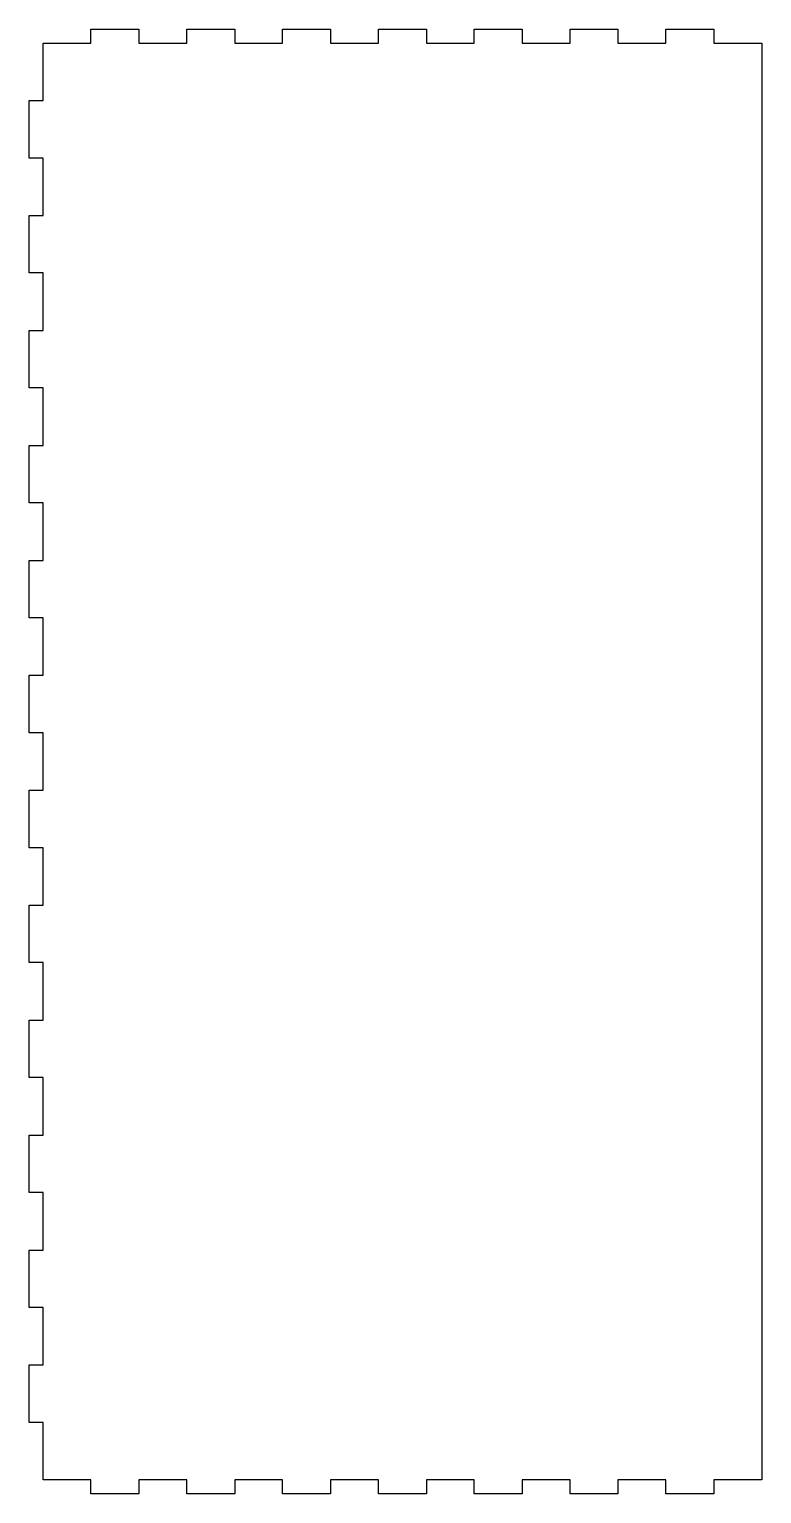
# Model space of a CAD drawing. Extents: x -148 to 149, y -298 to 298.
import ezdxf

# ---------------------------------------------------------------- set-up
doc = ezdxf.new("R2010")
doc.units = 0

msp = doc.modelspace()

# ---------------------------------------------------------------- linework, layer by layer
at = {"layer": '1', "color": 1}
for p, q in [((-123.277, 292.1), (-123.277, 297.7)), ((-123.277, 297.7), (-103.803, 297.7)), ((-103.803, 297.7), (-103.803, 292.1)), ((-84.33, 292.1), (-84.33, 297.7)), ((-84.33, 297.7), (-64.857, 297.7)), ((-64.857, 297.7), (-64.857, 292.1)), ((-45.383, 292.1), (-45.383, 297.7)), ((-45.383, 297.7), (-25.91, 297.7)), ((-25.91, 297.7), (-25.91, 292.1)), ((-6.437, 292.1), (-6.437, 297.7)), ((-6.437, 297.7), (13.037, 297.7)), ((13.037, 297.7), (13.037, 292.1)), ((32.51, 292.1), (32.51, 297.7)), ((32.51, 297.7), (51.983, 297.7)), ((51.983, 297.7), (51.983, 292.1)), ((71.457, 292.1), (71.457, 297.7)), ((71.457, 297.7), (90.93, 297.7)), ((90.93, 297.7), (90.93, 292.1)), ((110.403, 292.1), (110.403, 297.7)), ((110.403, 297.7), (129.877, 297.7)), ((129.877, 297.7), (129.877, 292.1)), ((-142.75, 268.732), (-142.75, 292.1)), ((-142.75, 292.1), (-123.277, 292.1)), ((-103.803, 292.1), (-84.33, 292.1)), ((-64.857, 292.1), (-45.383, 292.1)), ((-25.91, 292.1), (-6.437, 292.1)), ((13.037, 292.1), (32.51, 292.1)), ((51.983, 292.1), (71.457, 292.1)), ((90.93, 292.1), (110.403, 292.1)), ((129.877, 292.1), (149.35, 292.1)), ((149.35, 292.1), (149.35, -292.1)), ((-148.35, 245.364), (-148.35, 268.732)), ((-148.35, 268.732), (-142.75, 268.732)), ((-142.75, 245.364), (-148.35, 245.364)), ((-142.75, 221.996), (-142.75, 245.364)), ((-148.35, 198.628), (-148.35, 221.996)), ((-148.35, 221.996), (-142.75, 221.996)), ((-142.75, 198.628), (-148.35, 198.628)), ((-142.75, 175.26), (-142.75, 198.628)), ((-148.35, 151.892), (-148.35, 175.26)), ((-148.35, 175.26), (-142.75, 175.26)), ((-142.75, 151.892), (-148.35, 151.892)), ((-142.75, 128.524), (-142.75, 151.892)), ((-148.35, 105.156), (-148.35, 128.524)), ((-148.35, 128.524), (-142.75, 128.524)), ((-142.75, 105.156), (-148.35, 105.156)), ((-142.75, 81.788), (-142.75, 105.156)), ((-148.35, 58.42), (-148.35, 81.788)), ((-148.35, 81.788), (-142.75, 81.788)), ((-142.75, 58.42), (-148.35, 58.42)), ((-142.75, 35.052), (-142.75, 58.42)), ((-148.35, 11.684), (-148.35, 35.052)), ((-148.35, 35.052), (-142.75, 35.052)), ((-142.75, 11.684), (-148.35, 11.684)), ((-142.75, -11.684), (-142.75, 11.684)), ((-148.35, -35.052), (-148.35, -11.684)), ((-148.35, -11.684), (-142.75, -11.684)), ((-142.75, -35.052), (-148.35, -35.052)), ((-142.75, -58.42), (-142.75, -35.052)), ((-148.35, -81.788), (-148.35, -58.42)), ((-148.35, -58.42), (-142.75, -58.42)), ((-142.75, -81.788), (-148.35, -81.788)), ((-142.75, -105.156), (-142.75, -81.788)), ((-148.35, -128.524), (-148.35, -105.156)), ((-148.35, -105.156), (-142.75, -105.156)), ((-142.75, -128.524), (-148.35, -128.524)), ((-142.75, -151.892), (-142.75, -128.524)), ((-148.35, -175.26), (-148.35, -151.892)), ((-148.35, -151.892), (-142.75, -151.892)), ((-142.75, -175.26), (-148.35, -175.26)), ((-142.75, -198.628), (-142.75, -175.26)), ((-148.35, -221.996), (-148.35, -198.628)), ((-148.35, -198.628), (-142.75, -198.628)), ((-142.75, -221.996), (-148.35, -221.996)), ((-142.75, -245.364), (-142.75, -221.996)), ((-148.35, -268.732), (-148.35, -245.364)), ((-148.35, -245.364), (-142.75, -245.364)), ((-142.75, -268.732), (-148.35, -268.732)), ((-142.75, -292.1), (-142.75, -268.732)), ((-123.277, -292.1), (-142.75, -292.1)), ((-123.277, -297.7), (-123.277, -292.1)), ((-103.803, -297.7), (-123.277, -297.7)), ((-84.33, -292.1), (-103.803, -292.1)), ((-103.803, -292.1), (-103.803, -297.7)), ((-84.33, -297.7), (-84.33, -292.1)), ((-64.857, -297.7), (-84.33, -297.7)), ((-45.383, -292.1), (-64.857, -292.1)), ((-64.857, -292.1), (-64.857, -297.7)), ((-45.383, -297.7), (-45.383, -292.1)), ((-25.91, -297.7), (-45.383, -297.7)), ((-6.437, -292.1), (-25.91, -292.1)), ((-25.91, -292.1), (-25.91, -297.7)), ((-6.437, -297.7), (-6.437, -292.1)), ((13.037, -297.7), (-6.437, -297.7)), ((32.51, -292.1), (13.037, -292.1)), ((13.037, -292.1), (13.037, -297.7)), ((32.51, -297.7), (32.51, -292.1)), ((51.983, -297.7), (32.51, -297.7)), ((71.457, -292.1), (51.983, -292.1)), ((51.983, -292.1), (51.983, -297.7)), ((71.457, -297.7), (71.457, -292.1)), ((90.93, -297.7), (71.457, -297.7)), ((110.403, -292.1), (90.93, -292.1)), ((90.93, -292.1), (90.93, -297.7)), ((110.403, -297.7), (110.403, -292.1)), ((129.877, -297.7), (110.403, -297.7)), ((149.35, -292.1), (129.877, -292.1)), ((129.877, -292.1), (129.877, -297.7))]:
    msp.add_line(p, q, dxfattribs=at)
at = {"layer": '1', "color": 3}
for p, q in [((-148.35, -128.524, 15), (-148.35, -128.524, 15)), ((-148.35, -128.524, 15), (-148.35, -128.524)), ((-148.35, -128.524), (-148.35, -128.524, 15))]:
    msp.add_line(p, q, dxfattribs=at)
at = {"layer": '1', "color": 2}
msp.add_line((-148.35, -128.524), (-148.35, -128.524), dxfattribs=at)
msp.add_line((-148.35, -128.524), (-148.35, -128.524), dxfattribs=at)

doc.saveas('drawing.dxf')
